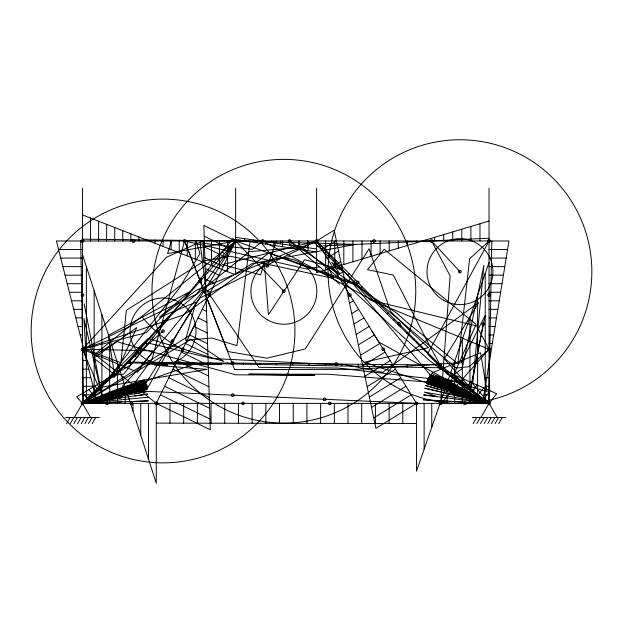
<?xml version="1.0" encoding="UTF-8"?>
<svg xmlns="http://www.w3.org/2000/svg" width="623" height="623" viewBox="0 0 623 623"><rect width="100%" height="100%" fill="white"/><g stroke="black" fill="none" stroke-linecap="round" stroke-linejoin="round"><path stroke-width="0.93" d="M161.7 362.711L161.7 362.321M178.077 363.007L178.077 362.477M194.454 363.302L194.462 362.633M210.831 363.598L210.839 362.796M227.2 363.894L227.216 362.952M243.577 364.198L243.593 363.116M259.955 364.494L259.97 363.271M276.332 364.79L276.347 363.435M292.709 365.086L292.724 363.591M309.086 365.382L309.101 363.746M325.463 365.678L325.479 363.91M341.84 365.974L341.856 364.066M358.209 366.269L358.233 364.229M374.587 366.573L374.61 364.385M390.964 366.869L390.987 364.541M407.341 367.165L407.364 364.704M423.718 367.461L423.741 364.86M488.806 403.369L491.827 240.976M440.687 403.4L450.118 275.919L431.568 240.976L459.961 271.651M250.041 240.976L236.935 345.664L211.695 338.001L185.42 340.283L195.965 302.147L159.426 317.317L189.633 291.766L108.277 335.408L114.515 374.478L93.8 358.147L136.795 327.581L114.391 376.845L140.962 347.533L114.095 376.58L167.283 317.987L249.364 251.692L301.921 247.175L342.525 280.856L400.605 334.598L430.049 361.021L451.465 376.424L462.149 368.699L483.892 265.453L472.717 383.62L489.047 403.369L497.24 417.55M482.568 403.369L508.975 240.976L56.436 240.976L97.398 403.369M483.292 324.022L470.42 388.697L449.915 372.102L470.817 388.191L444.246 358.871L478.682 302.638L382.639 372.383L343.88 364.455L317.512 363.692L212.131 358.544L148.04 343.032L123.689 374.221L110.559 375.482L82.493 403.369L74.301 417.55M171.411 240.976L167.556 253.592L235.65 240.976L355.904 244.356L252.175 263.638L207.046 290.964L258.934 367.321L338.063 368.037L455.974 381.658L489.047 403.369L496.617 393.72L438.086 367.609L440.118 365.023L316.593 240.976L222.434 264.674L260.663 274.868L264.3 262.19L268.443 314.779L304.577 259.62L342.775 269.954L333.305 260.772L341.809 270.849L331.732 262.338L339.364 273.1L328.025 266.364L333.437 278.388L230.276 256.263L204.305 260.866L126.352 310.324L120.909 362.796L83.918 348.755L183.824 314.833L269.237 252.883L356.247 283.745L456.137 368.1L469.244 366.659L489.047 349.238L476.681 325.946L374.143 301.073L262.626 240.976L252.447 249.356L200.084 242.892L205.66 287.499C178.754 321.04 152.074 354.869 122.521 386.143A24.593 24.593 0 0 1 126.267 393.541L125.753 392.046L113.028 395.512L125.908 392.677L113.121 395.893L125.963 392.879L104.298 398.206M489.047 262.439L416.499 471.183L416.499 403.369L316.593 240.976L196.479 290.139L164.721 313.735L146.304 332.627L82.493 349.238L101.79 394.476L84.191 303.845M267.516 265.803L276.425 240.976M461.37 390.31L449.432 384.71L476.097 324.404L384.212 249.262L367.484 269.658L393.3 275.062L429.442 345.461L442.159 368.567L469.991 393.277L485.076 315.596L461.285 362.679L355.982 369.322L234.606 369.603L184.595 240.976L306.555 269.004L319.56 266.823M195.108 323.921L189.174 335.696L82.493 403.369L76.668 396.828L131.243 364.58L128.945 362.002L235.65 240.976L353.319 284.119L430.01 374.711L453.591 385.824M66.638 423.578L70.119 417.55M70.29 423.578L73.771 417.55M73.935 423.578L77.416 417.55M77.587 423.578L81.068 417.55M81.239 423.578L84.72 417.55M84.892 423.578L88.373 417.55M88.536 423.578L92.017 417.55M92.188 423.578L95.669 417.55M473.192 423.578L476.673 417.55M476.844 423.578L480.325 417.55M480.863 417.55L489.047 403.369L489.047 188.224M480.497 423.578L483.978 417.55M484.149 423.578L487.63 417.55M487.793 423.578L491.274 417.55M491.446 423.578L494.927 417.55M495.098 423.578L498.579 417.55M498.75 423.578L502.231 417.55M82.493 188.224L82.493 403.369L140.899 391.088L235.65 240.976L232.924 238.578L131.453 364.206L128.945 362.002L82.493 403.369L90.678 417.55M444.588 370.514L445.554 369.283M456.433 377.803L457.594 376.315M461.869 382.063L464.104 379.212M467.305 386.322L470.606 382.117M472.74 390.59L477.109 385.014M478.176 394.85L483.612 387.919M483.612 399.109L490.114 390.816M440.687 403.595L489.047 349.238L369.626 299.702L316.593 240.976L199.812 298.043C179.066 326.686 164.713 358.871 146.88 389.211L120.994 394.258L82.493 403.369L148.11 338.429L223.836 361.395L190.926 339.426L82.493 403.369L489.047 403.369L440.118 365.023L128.945 362.119L440.095 367.757L440.118 365.023L439.729 365.413L314.646 242.915L316.593 240.976L334.169 230.16L375.926 428.336L416.499 403.369L140.899 391.088M449.938 384.002C450.935 382.966 449.245 384.734 449.97 383.963L469.96 393.253L458.31 387.085L469.913 393.3M321.227 249.364L323.096 247.502M327.815 255.812L329.59 254.036M334.395 262.252L336.093 260.562M340.976 268.7L342.595 267.088M347.564 275.148L349.098 273.622M354.144 281.596L355.601 280.148M360.725 288.044L362.103 286.673M367.313 294.492L368.606 293.207M373.893 300.94L375.108 299.733M380.474 307.388L381.603 306.259M387.062 313.836L388.106 312.793M393.643 320.284L394.608 319.319M400.231 326.725L401.111 325.852M406.811 333.173L407.613 332.378M413.392 339.621L414.116 338.904M419.98 346.069L420.618 345.438M426.56 352.517L427.113 351.964M433.141 358.965L433.616 358.49M122.03 401.897L82.493 403.369L163.039 330.992M92.804 395.153L103.075 386.875L207.116 369.361L154.527 365.187L167.719 365.125L141.382 363.676L220.511 364.424L129.335 362.633L221.64 364.206L195.264 363.723L82.493 403.369L92.788 395.13L82.493 403.369L148.383 400.862L135.207 401.391M148.149 397.248L82.493 403.369L97.788 391.205L87.15 399L106.393 380.957L179.736 287.631L199.913 253.6L196.081 240.976M94.244 355.632L116.532 341.521L167.213 356.169L235.689 374.805L314.817 375.287L262.073 374.532L301.633 374.657L248.881 374.143L328.017 374.244L420.05 381.44L451.153 382.818L450.125 383.807L465.747 391.922L430.236 374.47L441.691 380.131M321.85 249.527L336.365 240.595M327.106 258.07L338.562 251.022M332.363 266.621L340.765 261.45M337.627 275.164L342.962 271.885M342.884 283.714L345.158 282.312M347.354 292.74L348.14 292.257M349.55 303.175L353.397 300.808M351.754 313.603L358.661 309.351M353.95 324.03L363.918 317.901M356.146 334.465L369.174 326.444M358.342 344.893L374.431 334.995M360.538 355.32L379.687 343.538M362.742 365.756L384.952 352.088M364.938 376.183L390.208 360.631M367.134 386.61L395.465 369.182M369.33 397.046L400.721 377.733M371.526 407.473L405.986 386.276M373.73 417.901L411.242 394.826M202.623 240.976L166.551 257.229L82.493 349.238L137.582 372.172L153.094 350.835L82.493 349.238L196.634 294.134L235.65 240.976L203.853 225.433L210.286 429.769L156.272 403.369L94.789 354.253L235.65 240.976L283.87 291.252M121.656 397.754L82.493 403.369C102.795 395.06 122.918 385.801 144.435 381.042L144.162 379.905L107.179 393.977L132.349 386.096L145.221 383.231L145.221 381.704L82.89 403.229L120.769 391.797L146.452 385.847L146.35 383.932L82.493 403.369L147.783 394.11L134.716 395.909M121.392 396.135L82.493 403.369L144.637 381.323L82.493 403.369L147.363 391.532L134.366 393.783M107.935 396.407L146.265 386.618L82.493 403.369L146 385.645L82.493 403.369L147.254 386.034L146.701 388.448L133.719 390.785L82.493 403.369L146.125 381.221L145.346 383.457L120.083 391.018L82.493 403.369L146.95 389.476L82.493 403.369L120.153 391.252L145.463 383.823L82.493 403.369L146.794 388.869L120.909 393.923L82.493 403.369L120.247 391.548L145.603 384.29L82.493 403.369L146.584 387.872L120.839 393.643L82.493 403.369L145.782 384.882L120.364 391.929M489.047 221.048L316.593 272.656L316.593 188.224M82.493 403.369L146.966 385.333L146.491 387.615L120.691 393.074L82.493 403.369L95.202 399.841M461.939 389.803L450.164 383.869L469.501 393.674L449.806 384.142L469.423 393.767L450.289 383.823L469.524 393.658L450.047 384.111M117.14 395.169L126.337 393.767L125.83 392.241L112.958 395.13L103.589 396.508A15.061 15.061 0 0 1 102.92 395.994L115.325 391.517L128.509 391.244L151.957 359.378L184.595 240.976L227.823 351.52L266.823 358.194L305.286 348.911L369.081 248.818L390.442 311.204L409.085 329.863L428.507 347.712L364.182 362.228L489.047 403.369L446.239 372.538L427.534 353.95L489.047 240.976L469.61 258.802L457.882 363.661L406.733 322.044L396.921 313.221L289.609 240.976L289.609 245.119M449.456 384.656L461.495 390.271L449.596 384.586M316.593 246.249L489.047 238.204M58.593 249.527L82.493 249.527M489.047 249.527L507.589 249.527M60.743 258.07L82.493 258.07M489.047 258.07L506.195 258.07M62.9 266.621L82.493 266.621M489.047 266.621L504.809 266.621M65.057 275.164L82.493 275.164M489.047 275.164L503.415 275.164M67.214 283.714L82.493 283.714M489.047 283.714L502.029 283.714M69.371 292.257L82.493 292.257M489.047 292.257L500.635 292.257M71.528 300.808L82.493 300.808M489.047 300.808L499.249 300.808M73.685 309.351L82.493 309.351M489.047 309.351L497.855 309.351M75.835 317.901L82.493 317.901M489.047 317.901L496.469 317.901M77.992 326.444L82.493 326.444M489.047 326.444L495.075 326.444M80.149 334.995L82.493 334.995M489.047 334.995L493.689 334.995M489.047 343.538L492.295 343.538M82.493 352.088L84.463 352.088M489.047 352.088L490.908 352.088M82.493 360.631L86.62 360.631M489.047 360.631L489.6 360.631M82.493 369.182L88.77 369.182M488.128 369.182L489.437 369.182M82.493 377.733L90.927 377.733M486.734 377.733L489.281 377.733M82.493 386.276L93.084 386.276M485.348 386.276L489.125 386.276M82.493 394.826L95.241 394.826M483.954 394.826L489.047 394.826M65.68 417.55L99.306 417.55M472.242 417.55L505.86 417.55M156.272 423.118L416.499 423.547M82.493 239.154L235.65 241L156.272 403.369L156.272 483.238L82.493 254.597M235.65 237.371L316.593 248.99M235.65 239.458L316.593 252.019M450.92 392.802L489.047 403.369L456.9 380.303M438.234 389.219L425.571 385.52L489.047 403.369L446.154 372.663L489.047 403.369L449.526 401.594L423.219 399.732L489.047 403.369L446.045 372.819L456.823 380.419M439.542 385.162L427.152 380.637L489.047 403.369L423.663 394.896L436.739 396.586L424.333 392.108L489.047 403.369L378.846 342.035L371.822 330.875M451.916 389.702L489.047 403.369L424.878 388.199L489.047 403.369L436.053 377.359M82.493 214.919L235.65 274.844L235.65 188.224M440.274 383.27L428.032 378.379L489.047 403.369L426.187 383.449L489.047 403.369L436.03 377.406L483.409 400.605L436.045 377.374L447.945 383.067M440.554 382.6L428.585 377.663L489.047 403.369L426.716 381.86L489.047 403.369L453.513 385.972M452.485 388.261L489.047 403.369L449.627 384.516L461.69 390.084M452.703 387.747L489.047 403.369L427.51 379.687L489.047 403.369L429.995 375.373L453.342 386.33M453.069 386.914L489.047 403.369L427.799 378.948L489.047 403.369L429.699 376.105L441.084 381.408M449.876 384.212L461.736 389.982M204.188 236.187L231.468 249.527M204.531 246.942L227.294 258.07M204.866 257.696L223.112 266.621M449.899 384.079L461.744 389.881M205.208 268.451L218.938 275.164M205.543 279.205L214.764 283.714M205.886 289.96L210.582 292.257M202.226 309.351L206.563 311.469M198.052 317.901L206.898 322.223M193.87 326.444L207.241 332.978M189.696 334.995L207.576 343.732M185.514 343.538L207.918 354.487M181.34 352.088L208.253 365.242M177.158 360.631L208.588 375.996M172.984 369.182L208.931 386.751M168.802 377.733L209.266 397.505M164.628 386.276L209.608 408.26M160.454 394.826L209.943 419.014M471.65 394.616L483.487 400.441L436.809 375.864L487.1 391.774L480.551 352.75L431.56 373.138L454.066 385.801M436.108 377.25L483.417 400.589L447.992 382.966M450.125 383.947L469.501 393.674L457.695 387.724M457.687 387.818L469.469 393.713M450.086 384.033L461.884 389.92M462.079 389.725L450.328 383.737L462.266 389.577L450.616 383.402L469.874 393.347L458.248 387.156M289.609 240.976L339.535 284.057M227.582 245.189L230.035 247.347M222.247 251.801L224.42 253.717M216.905 258.413L218.798 260.087M211.563 265.024L213.183 266.457M206.221 271.636L207.568 272.827M200.879 278.247L201.953 279.197M195.544 284.859L196.338 285.568M190.202 291.471L190.724 291.938M168.257 317.411L168.833 317.925M162.642 323.781L163.499 324.536M157.027 330.151L158.156 331.148M151.412 336.521L152.814 337.759M145.798 342.891L147.472 344.371M140.183 349.262L142.13 350.983M134.56 355.632L136.795 357.594M123.79 366.597L125.176 368.162M118.627 371.191L119.118 371.744M113.051 375.326L113.464 375.794M106.985 378.916L108.301 380.388M100.926 382.499L103.138 384.983M94.86 386.081L97.975 389.577M88.793 389.663L92.819 394.18M82.734 393.245L87.656 398.775M123.222 387.132L124.024 388.425M123.868 388.16L124.787 389.834M124.569 389.414L125.581 391.602M124.966 390.2L125.994 392.708M125.145 390.598L126.181 393.269M101.79 394.476L83.895 318.587L86.262 358.077M80.671 240.976L83.684 403.369M485.231 273.427L485.231 403.369M479.975 223.766L479.975 240.976M477.592 295.395L477.592 403.369M470.895 226.484L470.895 240.976M469.96 317.372L469.96 403.369M462.321 339.348L462.321 403.369M461.822 229.194L461.822 240.976M454.681 361.317L454.681 403.369M452.742 231.912L452.742 240.976M447.049 383.293L447.049 403.369M443.669 234.63L443.669 240.976M439.41 403.369L439.41 405.269M434.589 237.347L434.589 240.976M431.77 403.369L431.77 427.238M425.509 240.065L425.509 241.163M424.138 403.369L424.138 449.214M416.437 240.976L416.437 242.775M407.356 240.976L407.356 245.493M402.801 403.369L402.801 423.523M398.284 240.976L398.284 248.211M389.204 240.976L389.204 250.929M389.11 403.369L389.11 423.5M380.131 240.976L380.131 253.647M375.412 403.369L375.412 423.476M371.051 240.976L371.051 256.357M361.979 240.976L361.979 259.075M361.714 403.369L361.714 423.453M352.898 240.976L352.898 261.792M348.016 403.369L348.016 423.43M343.818 240.976L343.818 264.51M334.746 240.976L334.746 267.22M334.325 403.369L334.325 423.414M325.665 240.976L325.665 269.938M320.627 403.369L320.627 423.391M308.074 240.976L308.074 250.695M307.598 240.976L307.598 247.705M306.929 403.369L306.929 423.367M299.554 240.976L299.554 249.371M298.604 240.976L298.604 246.412M293.231 403.369L293.231 423.344M291.027 240.976L291.027 248.055M282.507 240.976L282.507 246.731M280.615 240.976L280.615 243.827M279.54 403.369L279.54 423.321M273.988 240.976L273.988 245.407M271.62 240.976L271.62 242.534M265.842 403.369L265.842 423.297M265.468 240.976L265.468 244.084M256.949 240.976L256.949 242.76M253.639 239.956L253.639 240.976M252.144 403.369L252.144 423.274M248.429 240.976L248.429 241.444M244.644 238.664L244.644 240.976M239.91 240.12L239.91 240.976M238.445 403.369L238.445 423.251M227.59 240.899L227.59 271.69M224.755 403.369L224.755 423.227M219.53 240.805L219.53 268.536M211.47 240.712L211.47 265.382M211.057 403.369L211.057 423.204M203.402 240.61L203.402 262.228M197.359 403.369L197.359 423.181M195.342 240.517L195.342 259.075M187.282 240.416L187.282 255.921M183.668 403.369L183.668 423.157M179.222 240.322L179.222 252.767M171.161 240.221L171.161 249.613M169.97 403.369L169.97 423.142M163.101 240.128L163.101 246.459M155.041 240.026L155.041 243.305M148.508 403.369L148.508 459.167M146.981 239.933L146.981 240.976M140.736 403.369L140.736 435.103M138.921 236.997L138.921 240.976M132.995 403.369A1.316 1.316 0 0 1 131.017 404.514A1.316 1.316 0 0 1 131.017 402.224A1.316 1.316 0 0 1 132.995 403.369L132.972 411.032M130.853 233.843L130.853 240.976M125.207 386.969L125.207 403.369M122.793 230.689L122.793 240.976M117.443 362.898L117.443 403.369M114.733 227.535L114.733 240.976M109.671 338.834L109.671 403.369M106.673 224.381L106.673 240.976M101.907 314.763L101.907 403.369M98.613 221.227L98.613 240.976M94.143 290.7L94.143 403.369M90.553 218.073L90.553 240.976M86.371 266.628L86.371 403.369M182.734 349.238A120.504 120.504 0 0 1 141.74 316.492M440.43 382.896L428.328 377.974L489.047 403.369L429.333 376.79L453.139 387.755L428.943 377.234L489.047 403.369L440.43 382.896M440.656 382.374L428.788 377.421L489.047 403.369L440.656 382.374M146.553 359.549A32.972 32.972 0 0 0 196.004 330.992A32.972 32.972 0 0 0 146.553 302.443A32.972 32.972 0 0 0 146.553 359.549M97.095 445.211A131.889 131.889 0 0 0 294.92 330.992A131.889 131.889 0 0 0 97.095 216.781A131.889 131.889 0 0 0 97.095 445.211M394.024 385.871A131.889 131.889 0 0 0 591.85 271.651A131.889 131.889 0 0 0 394.024 157.432A131.889 131.889 0 0 0 394.024 385.871M443.483 300.208A32.972 32.972 0 0 0 492.933 271.651A32.972 32.972 0 0 0 443.483 243.095A32.972 32.972 0 0 0 443.483 300.208M217.925 405.472A131.889 131.889 0 0 0 415.751 291.252A131.889 131.889 0 0 0 217.925 177.041A131.889 131.889 0 0 0 217.925 405.472M267.384 319.809A32.972 32.972 0 0 0 316.842 291.252A32.972 32.972 0 0 0 267.384 262.704A32.972 32.972 0 0 0 267.384 319.809M234.988 242.121A1.316 1.316 0 0 0 236.966 240.976A1.316 1.316 0 0 0 234.988 239.832A1.316 1.316 0 0 0 234.988 242.121M261.971 242.121A1.316 1.316 0 0 0 263.95 240.976A1.316 1.316 0 0 0 261.971 239.832A1.316 1.316 0 0 0 261.971 242.121M288.947 242.121A1.316 1.316 0 0 0 290.925 240.976A1.316 1.316 0 0 0 288.947 239.832A1.316 1.316 0 0 0 288.947 242.121M315.931 242.121A1.316 1.316 0 0 0 317.909 240.976A1.316 1.316 0 0 0 315.931 239.832A1.316 1.316 0 0 0 315.931 242.121M439.456 366.16A1.316 1.316 0 0 0 441.442 365.023A1.316 1.316 0 0 0 439.456 363.879A1.316 1.316 0 0 0 439.456 366.16M335.735 365.156A1.316 1.316 0 0 0 337.713 364.011A1.316 1.316 0 0 0 335.735 362.874A1.316 1.316 0 0 0 335.735 365.156M232.013 364.151A1.316 1.316 0 0 0 233.991 363.007A1.316 1.316 0 0 0 232.013 361.862A1.316 1.316 0 0 0 232.013 364.151M128.291 363.147A1.316 1.316 0 0 0 130.269 362.002A1.316 1.316 0 0 0 128.291 360.857A1.316 1.316 0 0 0 128.291 363.147M81.831 404.514A1.316 1.316 0 0 0 83.809 403.369A1.316 1.316 0 0 0 81.831 402.224A1.316 1.316 0 0 0 81.831 404.514M81.831 350.383A1.316 1.316 0 0 0 83.809 349.238A1.316 1.316 0 0 0 81.831 348.093A1.316 1.316 0 0 0 81.831 350.383M81.831 296.252A1.316 1.316 0 0 0 83.809 295.107A1.316 1.316 0 0 0 81.831 293.963A1.316 1.316 0 0 0 81.831 296.252M81.753 242.067A1.316 1.316 0 0 0 83.809 241.07A1.316 1.316 0 0 0 81.917 239.793A1.316 1.316 0 0 0 81.753 242.067M132.886 242.121A1.316 1.316 0 0 0 134.864 240.976A1.316 1.316 0 0 0 132.886 239.832A1.316 1.316 0 0 0 132.886 242.121M183.933 242.121A1.316 1.316 0 0 0 185.919 240.976A1.316 1.316 0 0 0 183.933 239.832A1.316 1.316 0 0 0 183.933 242.121M199.344 282.414A1.316 1.316 0 0 0 201.4 281.409A1.316 1.316 0 0 0 199.508 280.132A1.316 1.316 0 0 0 199.344 282.414M163.857 322.8A1.316 1.316 0 0 0 165.835 321.663A1.316 1.316 0 0 0 163.857 320.518A1.316 1.316 0 0 0 163.857 322.8M112.802 376.931A1.316 1.316 0 0 0 114.78 375.794A1.316 1.316 0 0 0 112.802 374.649A1.316 1.316 0 0 0 112.802 376.931M97.32 390.722A1.316 1.316 0 0 0 99.298 389.577A1.316 1.316 0 0 0 97.32 388.441A1.316 1.316 0 0 0 97.32 390.722M398.206 324.762A1.316 1.316 0 0 0 400.262 323.765A1.316 1.316 0 0 0 398.37 322.488A1.316 1.316 0 0 0 398.206 324.762M357.111 283.465A1.316 1.316 0 0 0 359.089 282.328A1.316 1.316 0 0 0 357.111 281.183A1.316 1.316 0 0 0 357.111 283.465M373.418 242.121A1.316 1.316 0 0 0 375.396 240.976A1.316 1.316 0 0 0 373.418 239.832A1.316 1.316 0 0 0 373.418 242.121M430.906 242.121A1.316 1.316 0 0 0 432.884 240.976A1.316 1.316 0 0 0 430.906 239.832A1.316 1.316 0 0 0 430.906 242.121M488.393 242.121A1.316 1.316 0 0 0 490.371 240.976A1.316 1.316 0 0 0 488.393 239.832A1.316 1.316 0 0 0 488.393 242.121M488.393 296.252A1.316 1.316 0 0 0 490.371 295.107A1.316 1.316 0 0 0 488.393 293.963A1.316 1.316 0 0 0 488.393 296.252M488.393 350.383A1.316 1.316 0 0 0 490.371 349.238A1.316 1.316 0 0 0 488.393 348.093A1.316 1.316 0 0 0 488.393 350.383M488.393 404.514A1.316 1.316 0 0 0 490.371 403.369A1.316 1.316 0 0 0 488.393 402.224A1.316 1.316 0 0 0 488.393 404.514M472.078 391.727A1.316 1.316 0 0 0 474.056 390.59A1.316 1.316 0 0 0 472.078 389.445A1.316 1.316 0 0 0 472.078 391.727M455.771 378.948A1.316 1.316 0 0 0 457.749 377.803A1.316 1.316 0 0 0 455.771 376.658A1.316 1.316 0 0 0 455.771 378.948M266.862 266.948A1.316 1.316 0 0 0 268.84 265.803A1.316 1.316 0 0 0 266.862 264.666A1.316 1.316 0 0 0 266.862 266.948M482.63 325.167A1.316 1.316 0 0 0 484.608 324.022A1.316 1.316 0 0 0 482.63 322.885A1.316 1.316 0 0 0 482.63 325.167M415.837 404.514A1.316 1.316 0 0 0 417.815 403.369A1.316 1.316 0 0 0 415.837 402.224A1.316 1.316 0 0 0 415.837 404.514M329.1 404.514A1.316 1.316 0 0 0 331.078 403.369A1.316 1.316 0 0 0 329.1 402.224A1.316 1.316 0 0 0 329.1 404.514M242.355 404.514A1.316 1.316 0 0 0 244.333 403.369A1.316 1.316 0 0 0 242.355 402.224A1.316 1.316 0 0 0 242.355 404.514M155.61 404.514A1.316 1.316 0 0 0 157.588 403.369A1.316 1.316 0 0 0 155.61 402.224A1.316 1.316 0 0 0 155.61 404.514M208.534 296.252A1.316 1.316 0 0 0 210.512 295.107A1.316 1.316 0 0 0 208.534 293.963A1.316 1.316 0 0 0 208.534 296.252M106.424 404.514A1.316 1.316 0 0 0 108.402 403.369A1.316 1.316 0 0 0 106.424 402.224A1.316 1.316 0 0 0 106.424 404.514M323.976 400.418A1.316 1.316 0 0 0 325.954 399.281A1.316 1.316 0 0 0 323.976 398.136A1.316 1.316 0 0 0 323.976 400.418M232.106 396.329A1.316 1.316 0 0 0 234.084 395.184A1.316 1.316 0 0 0 232.106 394.04A1.316 1.316 0 0 0 232.106 396.329M140.245 392.233A1.316 1.316 0 0 0 142.223 391.088A1.316 1.316 0 0 0 140.245 389.951A1.316 1.316 0 0 0 140.245 392.233M203.324 292.109A1.316 1.316 0 0 0 205.38 291.112A1.316 1.316 0 0 0 203.487 289.827A1.316 1.316 0 0 0 203.324 292.109M171.823 342.198A1.316 1.316 0 0 0 173.801 341.054A1.316 1.316 0 0 0 171.823 339.909A1.316 1.316 0 0 0 171.823 342.198M120.769 396.329A1.316 1.316 0 0 0 122.754 395.184A1.316 1.316 0 0 0 120.769 394.04A1.316 1.316 0 0 0 120.769 396.329M101.3 400.418A1.316 1.316 0 0 0 103.278 399.281A1.316 1.316 0 0 0 101.3 398.136A1.316 1.316 0 0 0 101.3 400.418M162.377 332.137A1.316 1.316 0 0 0 164.355 330.992A1.316 1.316 0 0 0 162.377 329.855A1.316 1.316 0 0 0 162.377 332.137M182.072 350.383A1.316 1.316 0 0 0 184.05 349.238A1.316 1.316 0 0 0 182.072 348.093A1.316 1.316 0 0 0 182.072 350.383M382.538 350.383A1.316 1.316 0 0 0 384.516 349.238A1.316 1.316 0 0 0 382.538 348.093A1.316 1.316 0 0 0 382.538 350.383M349.23 296.252A1.316 1.316 0 0 0 351.216 295.107A1.316 1.316 0 0 0 349.23 293.963A1.316 1.316 0 0 0 349.23 296.252M464.205 404.514A1.316 1.316 0 0 0 466.183 403.369A1.316 1.316 0 0 0 464.205 402.224A1.316 1.316 0 0 0 464.205 404.514M440.025 404.514A1.316 1.316 0 0 0 442.003 403.369A1.316 1.316 0 0 0 440.025 402.224A1.316 1.316 0 0 0 440.025 404.514M459.307 272.796A1.316 1.316 0 0 0 461.285 271.651A1.316 1.316 0 0 0 459.307 270.507A1.316 1.316 0 0 0 459.307 272.796M283.208 292.397A1.316 1.316 0 0 0 285.186 291.252A1.316 1.316 0 0 0 283.208 290.116A1.316 1.316 0 0 0 283.208 292.397"/></g></svg>
